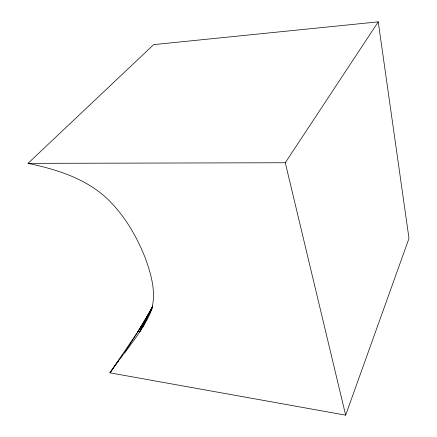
<?xml version="1.0" encoding="UTF-8"?>
<svg xmlns="http://www.w3.org/2000/svg" width="437" height="437" viewBox="0 0 437 437"><rect width="100%" height="100%" fill="white"/><g stroke="black" fill="none" stroke-linecap="round" stroke-linejoin="round"><path stroke-width="0.66" d="M118.236 361.186L109.949 372.837C123.474 352.599 140.911 334.573 150.71 312.062C157.02 294.347 151.442 275.173 145.357 258.212C136.65 236.117 124.316 215.009 107.032 198.524C85.444 178.362 56.313 169.272 28.006 163.362L153.698 44.612L378.245 21.85L408.994 238.433L345.645 415.15L109.949 372.837L137.841 331.825L150.934 310.161M142.549 327.603L152.721 306.244M152.803 305.927L139.627 331.989L152.748 306.545M152.644 306.457L147.575 316.082L152.742 306.594M152.622 306.512L143.046 323.566L124.518 352.899M137.841 331.825L151.907 308.429M345.645 415.15L285.285 162.75L378.245 21.85M120.601 357.859L122.18 355.642M28.006 163.362L285.285 162.75"/></g></svg>
